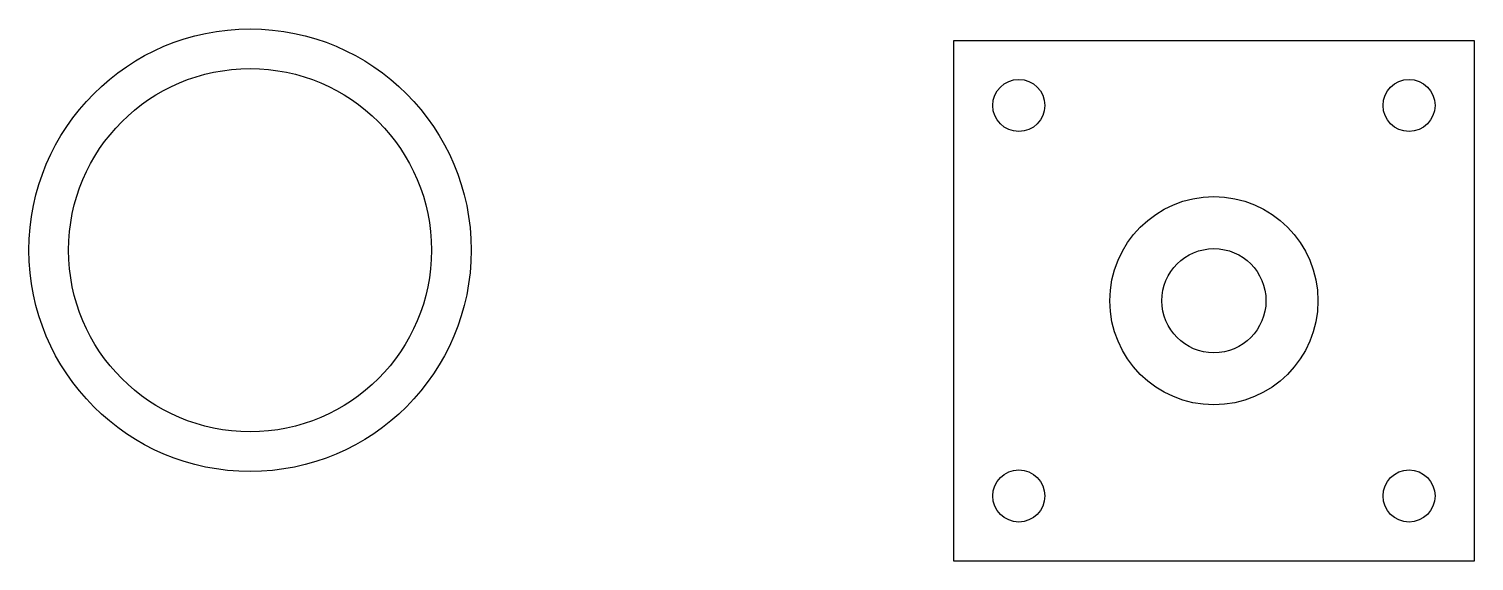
# Model space of a CAD drawing. Header units: millimetres. Extents: x 448 to 897, y 2198 to 2589.
# Drawn here: x 447.9 to 559, y 2311.2 to 2352 of the extents above; entities outside this region: 2.
import ezdxf

# ---------------------------------------------------------------- set-up
doc = ezdxf.new("R2010")
doc.units = ezdxf.units.MM

msp = doc.modelspace()

# ---------------------------------------------------------------- linework, layer by layer
msp.add_lwpolyline([(519.03, 2351.16), (559.03, 2351.16), (559.03, 2311.16), (519.03, 2311.16)], close=True)
for centre, radius in [((464.93, 2571.68), 17), ((464.93, 2571.68), 13.95), ((464.93, 2335.04), 17), ((464.93, 2335.04), 13.95), ((524.03, 2346.16), 2), ((554.03, 2346.16), 2), ((539.03, 2331.16), 8), ((539.03, 2331.16), 4), ((524.03, 2316.16), 2), ((554.03, 2316.16), 2)]:
    msp.add_circle(centre, radius)

doc.saveas('drawing.dxf')
